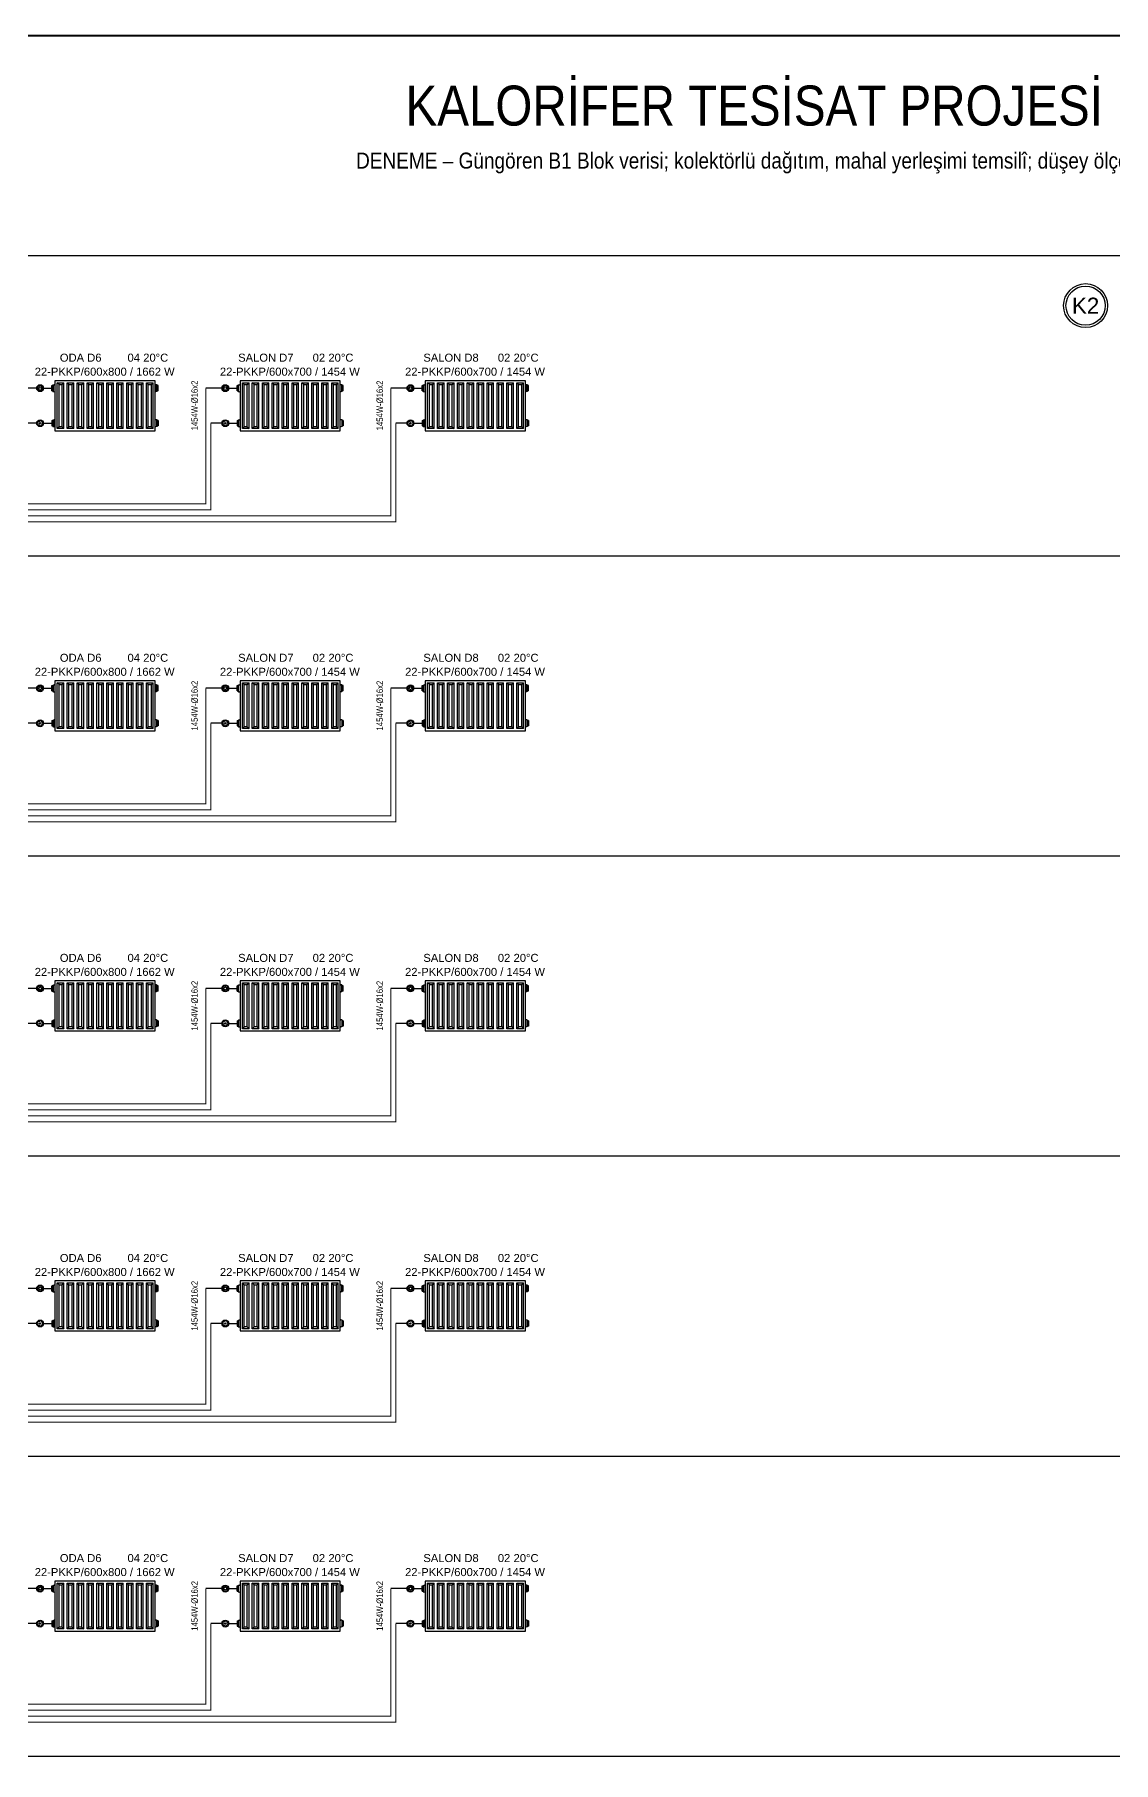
# Model space of a CAD drawing. Header units: centimetres. Extents: x -797 to 10101, y -12981 to 1521.
# Drawn here: x 3795 to 4873, y -3306 to -1579 of the extents above; entities that cross this region are included whole.
import ezdxf
from ezdxf.enums import TextEntityAlignment as Align

# ---------------------------------------------------------------- set-up
doc = ezdxf.new("R2010")
doc.units = ezdxf.units.CM
doc.linetypes.add('DASHED', pattern=[1.524, 1.27, -0.254])
doc.linetypes.add('ISITMA DONUS HATTI', pattern=[1.66, 1.57, -0.02, -0.07])
for name, color, linetype in [('MTY-ISITMA-DONUS-BORU', 30, 'ISITMA DONUS HATTI'), ('MTY-ISITMA-GIDIS-BORU', 10, 'Continuous'), ('MTY-RADYATÖR', 2, 'Continuous'), ('ROTAS-BASLIK', 7, 'Continuous'), ('ROTAS-CIHAZ', 135, 'Continuous'), ('ROTAS-DENEME', 1, 'Continuous'), ('ROTAS-ISITMA-CAP', 41, 'Continuous'), ('ROTAS-ISITMA-DONUS', 30, 'DASHED'), ('ROTAS-ISITMA-GIDIS', 10, 'Continuous'), ('ROTAS-KAT-BANDI', 8, 'Continuous'), ('ROTAS-MASKE', 7, 'Continuous'), ('ROTAS-PAFTA', 7, 'Continuous'), ('ROTAS-RADYATOR', 2, 'Continuous')]:
    doc.layers.add(name, color=color, linetype=linetype)
doc.styles.add('MTYCAPLT', font='arial.ttf', dxfattribs={"width": 0.65, "height": 1})
doc.styles.add('ROTAS', font='arial.ttf')

# ---------------------------------------------------------------- blocks, each defined once
blk = doc.blocks.new('MTY-RADYATOR KOLON')
at = {"layer": 'MTY-ISITMA-DONUS-BORU'}
for p, q in [((11, 22.5), (0, 22.5)), ((17.9, 22.5), (26.3, 22.5))]:
    blk.add_line(p, q, dxfattribs=at)
at = {"layer": 'MTY-ISITMA-GIDIS-BORU'}
for p, q in [((11, 57.5), (-5, 57.5)), ((17.9, 57.5), (26.3, 57.5))]:
    blk.add_line(p, q, dxfattribs=at)
at = {"layer": 'MTY-RADYATÖR', "color": 15}
for p, q in [((11.7, 57.5), (12.5, 57.5)), ((12.3, 58.4), (11.9, 58.5)), ((12.3, 56.6), (11.9, 56.5)), ((12.8, 59.1), (12.5, 59.4)), ((12.8, 55.9), (12.5, 55.6)), ((13.4, 60), (13.6, 59.6)), ((13.4, 55), (13.6, 55.4)), ((14.5, 60.2), (14.5, 59.4)), ((14.5, 54.8), (14.5, 55.6)), ((15.5, 60), (15.3, 59.6)), ((15.5, 55), (15.3, 55.4)), ((16.1, 59.1), (16.4, 59.4)), ((16.1, 55.9), (16.4, 55.6)), ((17.2, 57.5), (16.4, 57.5)), ((16.6, 58.4), (17, 58.5)), ((16.6, 56.6), (17, 56.5)), ((26.3, 60.2), (27.2, 60.2)), ((26.3, 58.8), (26.3, 60.2)), ((26.3, 58.8), (27.2, 58.8)), ((26.3, 56.2), (26.3, 58.8)), ((26.3, 56.2), (27.2, 56.2)), ((26.3, 54.8), (26.3, 56.2)), ((26.3, 54.8), (27.2, 54.8)), ((27.2, 60.2), (27.2, 60.7)), ((27.2, 60.7), (27.8, 60.7)), ((27.2, 58.8), (27.2, 60.2)), ((27.2, 56.2), (27.2, 58.8)), ((27.2, 54.8), (27.2, 56.2)), ((27.2, 54.3), (27.2, 54.8)), ((27.2, 54.3), (27.8, 54.3)), ((27.8, 60.9), (28.8, 61)), ((27.8, 60.7), (27.8, 60.9)), ((27.8, 54.3), (27.8, 60.7)), ((27.8, 54.1), (27.8, 54.3)), ((27.8, 54.1), (28.8, 54)), ((31.6, 17.2), (31.6, 63)), ((31.6, 63), (38.2, 63)), ((33.4, 61.3), (31.6, 63)), ((33.4, 19), (33.4, 61.3)), ((33.4, 61.3), (36.5, 61.3)), ((36.5, 61.3), (38.2, 63)), ((36.5, 19), (36.5, 61.3)), ((38.2, 17.2), (38.2, 63)), ((41.5, 17.2), (41.5, 63)), ((43.3, 61.3), (41.5, 63)), ((41.5, 63), (48.1, 63)), ((43.3, 19), (43.3, 61.3)), ((43.3, 61.3), (46.4, 61.3)), ((46.4, 61.3), (48.1, 63)), ((46.4, 19), (46.4, 61.3)), ((48.1, 17.2), (48.1, 63)), ((51.5, 17.2), (51.5, 63)), ((53.2, 61.3), (51.5, 63)), ((51.5, 63), (58, 63)), ((53.2, 19), (53.2, 61.3)), ((53.2, 61.3), (56.3, 61.3)), ((56.3, 61.3), (58, 63)), ((56.3, 19), (56.3, 61.3)), ((58, 17.2), (58, 63)), ((61.4, 17.2), (61.4, 63)), ((61.4, 63), (67.9, 63)), ((63.1, 61.3), (61.4, 63)), ((63.1, 19), (63.1, 61.3)), ((63.1, 61.3), (66.2, 61.3)), ((66.2, 61.3), (67.9, 63)), ((66.2, 19), (66.2, 61.3)), ((67.9, 17.2), (67.9, 63)), ((71.3, 17.2), (71.3, 63)), ((71.3, 63), (77.8, 63)), ((73, 61.3), (71.3, 63)), ((73, 19), (73, 61.3)), ((73, 61.3), (76.1, 61.3)), ((76.1, 61.3), (77.8, 63)), ((76.1, 19), (76.1, 61.3)), ((77.8, 17.2), (77.8, 63)), ((81.2, 17.2), (81.2, 63)), ((81.2, 63), (87.7, 63)), ((82.9, 61.3), (81.2, 63)), ((82.9, 19), (82.9, 61.3)), ((82.9, 61.3), (86, 61.3)), ((86, 61.3), (87.7, 63)), ((86, 19), (86, 61.3)), ((87.7, 17.2), (87.7, 63)), ((91.1, 17.2), (91.1, 63)), ((91.1, 63), (97.6, 63)), ((92.8, 61.3), (91.1, 63)), ((92.8, 19), (92.8, 61.3)), ((92.8, 61.3), (95.9, 61.3)), ((95.9, 61.3), (97.6, 63)), ((95.9, 19), (95.9, 61.3)), ((97.6, 17.2), (97.6, 63)), ((101, 17.2), (101, 63)), ((101, 63), (107.5, 63)), ((102.7, 61.3), (101, 63)), ((102.7, 19), (102.7, 61.3)), ((102.7, 61.3), (105.8, 61.3)), ((105.8, 61.3), (107.5, 63)), ((105.8, 19), (105.8, 61.3)), ((107.5, 17.2), (107.5, 63)), ((110.9, 17.2), (110.9, 63)), ((110.9, 63), (117.4, 63)), ((112.6, 61.3), (110.9, 63)), ((112.6, 19), (112.6, 61.3)), ((112.6, 61.3), (115.7, 61.3)), ((115.7, 61.3), (117.4, 63)), ((115.7, 19), (115.7, 61.3)), ((117.4, 17.2), (117.4, 63)), ((120.8, 17.2), (120.8, 63)), ((120.8, 63), (127.3, 63)), ((122.5, 61.3), (120.8, 63)), ((122.5, 19), (122.5, 61.3)), ((122.5, 61.3), (125.6, 61.3)), ((125.6, 61.3), (127.3, 63)), ((125.6, 19), (125.6, 61.3)), ((127.3, 17.2), (127.3, 63)), ((130.8, 60.9), (129.8, 61)), ((130.8, 54.1), (129.8, 54)), ((130.8, 60.7), (130.8, 60.9)), ((130.8, 54.3), (130.8, 60.7)), ((131.4, 60.7), (130.8, 60.7)), ((131.4, 54.3), (130.8, 54.3)), ((130.8, 54.1), (130.8, 54.3)), ((131.4, 60.2), (131.4, 60.7)), ((132.3, 60.2), (131.4, 60.2)), ((131.4, 58.8), (131.4, 60.2)), ((132.3, 58.8), (131.4, 58.8)), ((131.4, 56.2), (131.4, 58.8)), ((132.3, 56.2), (131.4, 56.2)), ((131.4, 54.8), (131.4, 56.2)), ((132.3, 54.8), (131.4, 54.8)), ((131.4, 54.3), (131.4, 54.8)), ((132.3, 58.8), (132.3, 60.2)), ((132.3, 56.2), (132.3, 58.8)), ((132.3, 54.8), (132.3, 56.2)), ((15.2, 22.5), (13.8, 22.5)), ((26.3, 25.2), (27.2, 25.2)), ((26.3, 25.2), (26.3, 23.8)), ((26.3, 23.8), (27.2, 23.8)), ((26.3, 23.8), (26.3, 21.2)), ((26.3, 21.2), (27.2, 21.2)), ((26.3, 21.2), (26.3, 19.8)), ((26.3, 19.8), (27.2, 19.8)), ((27.2, 25.7), (27.8, 25.7)), ((27.2, 25.7), (27.2, 25.2)), ((27.2, 25.2), (27.2, 23.8)), ((27.2, 23.8), (27.2, 21.2)), ((27.2, 21.2), (27.2, 19.8)), ((27.2, 19.8), (27.2, 19.3)), ((27.2, 19.3), (27.8, 19.3)), ((27.8, 25.9), (28.8, 26)), ((27.8, 25.9), (27.8, 25.7)), ((27.8, 25.7), (27.8, 19.3)), ((27.8, 19.3), (27.8, 19.1)), ((27.8, 19.1), (28.8, 19)), ((33.4, 19), (31.6, 17.2)), ((36.5, 19), (33.4, 19)), ((36.5, 19), (38.2, 17.2)), ((43.3, 19), (41.5, 17.2)), ((46.4, 19), (43.3, 19)), ((46.4, 19), (48.1, 17.2)), ((53.2, 19), (51.5, 17.2)), ((56.3, 19), (53.2, 19)), ((56.3, 19), (58, 17.2)), ((63.1, 19), (61.4, 17.2)), ((66.2, 19), (63.1, 19)), ((66.2, 19), (67.9, 17.2)), ((73, 19), (71.3, 17.2)), ((76.1, 19), (73, 19)), ((76.1, 19), (77.8, 17.2)), ((82.9, 19), (81.2, 17.2)), ((86, 19), (82.9, 19)), ((86, 19), (87.7, 17.2)), ((92.8, 19), (91.1, 17.2)), ((95.9, 19), (92.8, 19)), ((95.9, 19), (97.6, 17.2)), ((102.7, 19), (101, 17.2)), ((105.8, 19), (102.7, 19)), ((105.8, 19), (107.5, 17.2)), ((112.6, 19), (110.9, 17.2)), ((115.7, 19), (112.6, 19)), ((115.7, 19), (117.4, 17.2)), ((122.5, 19), (120.8, 17.2)), ((125.6, 19), (122.5, 19)), ((125.6, 19), (127.3, 17.2)), ((130.8, 25.9), (129.8, 26)), ((130.8, 19.1), (129.8, 19)), ((130.8, 25.9), (130.8, 25.7)), ((130.8, 25.7), (130.8, 19.3)), ((131.4, 25.7), (130.8, 25.7)), ((130.8, 19.3), (130.8, 19.1)), ((131.4, 19.3), (130.8, 19.3)), ((131.4, 25.7), (131.4, 25.2)), ((132.3, 25.2), (131.4, 25.2)), ((131.4, 25.2), (131.4, 23.8)), ((132.3, 23.8), (131.4, 23.8)), ((131.4, 23.8), (131.4, 21.2)), ((132.3, 21.2), (131.4, 21.2)), ((131.4, 21.2), (131.4, 19.8)), ((132.3, 19.8), (131.4, 19.8)), ((131.4, 19.8), (131.4, 19.3)), ((132.3, 25.2), (132.3, 23.8)), ((132.3, 23.8), (132.3, 21.2)), ((132.3, 21.2), (132.3, 19.8)), ((38.2, 17.2), (31.6, 17.2)), ((48.1, 17.2), (41.5, 17.2)), ((58, 17.2), (51.5, 17.2)), ((67.9, 17.2), (61.4, 17.2)), ((77.8, 17.2), (71.3, 17.2)), ((87.7, 17.2), (81.2, 17.2)), ((97.6, 17.2), (91.1, 17.2)), ((107.5, 17.2), (101, 17.2)), ((117.4, 17.2), (110.9, 17.2)), ((127.3, 17.2), (120.8, 17.2))]:
    blk.add_line(p, q, dxfattribs=at)
blk.add_lwpolyline([(129.3, 65), (29.3, 65), (29.3, 15), (129.3, 15)], close=True, dxfattribs=at)
for centre, radius in [((14.5, 57.5), 3.45), ((14.5, 57.5), 2.72), ((14.5, 57.5), 1.41), ((14.5, 22.5), 3.45), ((14.5, 22.5), 0.697)]:
    blk.add_circle(centre, radius, dxfattribs=at)
for centre, radius, start, end in [((28.7, 61.6), 0.575, 274, 350), ((28.7, 53.4), 0.575, 10, 86), ((129.8, 61.6), 0.575, 190, 266), ((129.8, 53.4), 0.575, 94, 170), ((12.6, 23.9), 0.622, 108, 180), ((10.3, 22.5), 2.15, 320.2532, 39.7468), ((12.6, 21.1), 0.622, 180, 252), ((12.5, 28.5), 4.01, 267.9571, 308.0429), ((13.1, 18.2), 2.44, 37.6114, 106.3886), ((15.2, 24.7), 0.622, 36, 108), ((15.2, 20.3), 0.622, 252, 324), ((18.5, 25.4), 2.8, 186.5365, 245.4635), ((18.3, 19.7), 2.6, 112.1116, 175.8884), ((16.8, 22.5), 0.622, 324, 36), ((28.7, 26.6), 0.575, 274, 350), ((28.7, 18.4), 0.575, 10, 86), ((129.8, 26.6), 0.575, 190, 266), ((129.8, 18.4), 0.575, 94, 170)]:
    blk.add_arc(centre, radius, start, end, dxfattribs=at)
at = {"layer": 'MTY-RADYATÖR', "color": 2, "style": 'MTYCAPLT', "width": 0.65}
for tag, p, height in [('MAHAL_001', (63.5, 86), 10), ('RAD_001', (69.6, 72.5), 10), ('NO_001', (33.9, 42.2), 15), ('DERECE_001', (86.3, 32.4), 10)]:
    blk.add_attdef(tag, p, '', height=height, dxfattribs=at)
blk = doc.blocks.new('MTY-RADYATOR KOLON NO')
at = {"layer": 'MTY-RADYATÖR', "linetype": 'Continuous', "ltscale": 100}
blk.add_circle((0, 0), 27.5, dxfattribs=at)
at = {"layer": 'MTY-RADYATÖR', "color": 7, "linetype": 'Continuous', "ltscale": 100}
blk.add_circle((0, 0), 24.5, dxfattribs=at)
at = {"layer": 'MTY-RADYATÖR', "color": 0, "linetype": 'Continuous', "ltscale": 100, "style": 'MTYCAPLT'}
blk.add_attdef('KNO', text='', height=15, dxfattribs=at).set_placement((0, 0, 0), align=Align.MIDDLE_CENTER)

msp = doc.modelspace()

# ---------------------------------------------------------------- linework, layer by layer
at = {"layer": 'ROTAS-ISITMA-DONUS', "ltscale": 12, "const_width": 1}
for points in [[(2664, -1965), (2664, -2066), (4156, -2066), (4156, -1967.5)], [(2678, -1965), (2678, -2054), (3971, -2054), (3971, -1967.5)], [(2664, -2265), (2664, -2366), (4156, -2366), (4156, -2267.5)], [(2678, -2265), (2678, -2354), (3971, -2354), (3971, -2267.5)], [(2664, -2565), (2664, -2666), (4156, -2666), (4156, -2567.5)], [(2678, -2565), (2678, -2654), (3971, -2654), (3971, -2567.5)], [(2664, -2865), (2664, -2966), (4156, -2966), (4156, -2867.5)], [(2678, -2865), (2678, -2954), (3971, -2954), (3971, -2867.5)], [(2664, -3165), (2664, -3266), (4156, -3266), (4156, -3167.5)], [(2678, -3165), (2678, -3254), (3971, -3254), (3971, -3167.5)]]:
    msp.add_lwpolyline(points, dxfattribs=at)
at = {"layer": 'ROTAS-ISITMA-GIDIS', "const_width": 1}
for points in [[(2670, -1965), (2670, -2060), (4151, -2060), (4151, -1932.5)], [(2684, -1965), (2684, -2048), (3966, -2048), (3966, -1932.5)], [(2670, -2265), (2670, -2360), (4151, -2360), (4151, -2232.5)], [(2684, -2265), (2684, -2348), (3966, -2348), (3966, -2232.5)], [(2670, -2565), (2670, -2660), (4151, -2660), (4151, -2532.5)], [(2684, -2565), (2684, -2648), (3966, -2648), (3966, -2532.5)], [(2670, -2865), (2670, -2960), (4151, -2960), (4151, -2832.5)], [(2684, -2865), (2684, -2948), (3966, -2948), (3966, -2832.5)], [(2670, -3165), (2670, -3260), (4151, -3260), (4151, -3132.5)], [(2684, -3165), (2684, -3248), (3966, -3248), (3966, -3132.5)]]:
    msp.add_lwpolyline(points, dxfattribs=at)
at = {"layer": 'ROTAS-KAT-BANDI'}
for points in [[(2000, -1800), (7400, -1800)], [(2000, -2100), (7400, -2100)], [(2000, -2400), (7400, -2400)], [(2000, -2700), (7400, -2700)], [(2000, -3000), (7400, -3000)], [(2000, -3300), (7400, -3300)]]:
    msp.add_lwpolyline(points, dxfattribs=at)

# ---------------------------------------------------------------- block references
at = {"layer": 'ROTAS-CIHAZ'}
ref = msp.add_blockref('MTY-RADYATOR KOLON NO', (4845, -1850), dxfattribs=dict(at, xscale=0.8, yscale=0.8))
ref.add_attrib('KNO', 'K2', dxfattribs={"layer": 'MTY-RADYATÖR', "color": 0, "height": 16, "style": 'MTYCAPLT'}).set_placement((4845, -1850), align=Align.MIDDLE_CENTER)

# ---------------------------------------------------------------- wipeouts: each hides what was drawn before it
for points in [[(4292.4, -1680), (5087.6, -1680), (5087.6, -1620), (4292.4, -1620)], [(4129, -1717), (5263, -1717), (5263, -1693), (4129, -1693)], [(3803.4, -1922), (3922.6, -1922), (3922.6, -1910), (3803.4, -1910)], [(3988.4, -1922), (4107.6, -1922), (4107.6, -1910), (3988.4, -1910)], [(4173.4, -1922), (4292.6, -1922), (4292.6, -1910), (4173.4, -1910)], [(3803.4, -2222), (3922.6, -2222), (3922.6, -2210), (3803.4, -2210)], [(3988.4, -2222), (4107.6, -2222), (4107.6, -2210), (3988.4, -2210)], [(4173.4, -2222), (4292.6, -2222), (4292.6, -2210), (4173.4, -2210)], [(3803.4, -2522), (3922.6, -2522), (3922.6, -2510), (3803.4, -2510)], [(3988.4, -2522), (4107.6, -2522), (4107.6, -2510), (3988.4, -2510)], [(4173.4, -2522), (4292.6, -2522), (4292.6, -2510), (4173.4, -2510)], [(3803.4, -2822), (3922.6, -2822), (3922.6, -2810), (3803.4, -2810)], [(3988.4, -2822), (4107.6, -2822), (4107.6, -2810), (3988.4, -2810)], [(4173.4, -2822), (4292.6, -2822), (4292.6, -2810), (4173.4, -2810)], [(3803.4, -3122), (3922.6, -3122), (3922.6, -3110), (3803.4, -3110)], [(3988.4, -3122), (4107.6, -3122), (4107.6, -3110), (3988.4, -3110)], [(4173.4, -3122), (4292.6, -3122), (4292.6, -3110), (4173.4, -3110)]]:
    msp.add_wipeout(points).dxf.layer = 'ROTAS-MASKE'

# ---------------------------------------------------------------- next in the draw order: texts
at = {"layer": 'ROTAS-BASLIK', "style": 'ROTAS', "width": 0.85}
msp.add_text('KALORİFER TESİSAT PROJESİ KOLON ŞEMASI', height=40, dxfattribs=at).set_placement((4700, -1650), align=Align.MIDDLE_CENTER)
at = {"layer": 'ROTAS-DENEME', "style": 'ROTAS', "width": 0.85}
msp.add_text('DENEME – Güngören B1 Blok verisi; kolektörlü dağıtım, mahal yerleşimi temsilî; düşey ölçek 1/50 (kat yüksekliği 3,00 m), yataylar ölçeksiz', height=16, dxfattribs=at).set_placement((4700, -1705), align=Align.MIDDLE_CENTER)

# ---------------------------------------------------------------- next in the draw order: wipeouts: each hides what was drawn before it
for points in [[(3822.6, -1908), (3855.4, -1908), (3855.4, -1896), (3822.6, -1896)], [(3885.2, -1908), (3898.8, -1908), (3898.8, -1896), (3885.2, -1896)], [(4002.8, -1908), (4045.2, -1908), (4045.2, -1896), (4002.8, -1896)], [(4070.2, -1908), (4083.8, -1908), (4083.8, -1896), (4070.2, -1896)], [(4187.8, -1908), (4230.2, -1908), (4230.2, -1896), (4187.8, -1896)], [(4255.2, -1908), (4268.8, -1908), (4268.8, -1896), (4255.2, -1896)], [(3822.6, -2208), (3855.4, -2208), (3855.4, -2196), (3822.6, -2196)], [(3885.2, -2208), (3898.8, -2208), (3898.8, -2196), (3885.2, -2196)], [(4002.8, -2208), (4045.2, -2208), (4045.2, -2196), (4002.8, -2196)], [(4070.2, -2208), (4083.8, -2208), (4083.8, -2196), (4070.2, -2196)], [(4187.8, -2208), (4230.2, -2208), (4230.2, -2196), (4187.8, -2196)], [(4255.2, -2208), (4268.8, -2208), (4268.8, -2196), (4255.2, -2196)], [(3822.6, -2508), (3855.4, -2508), (3855.4, -2496), (3822.6, -2496)], [(3885.2, -2508), (3898.8, -2508), (3898.8, -2496), (3885.2, -2496)], [(4002.8, -2508), (4045.2, -2508), (4045.2, -2496), (4002.8, -2496)], [(4070.2, -2508), (4083.8, -2508), (4083.8, -2496), (4070.2, -2496)], [(4187.8, -2508), (4230.2, -2508), (4230.2, -2496), (4187.8, -2496)], [(4255.2, -2508), (4268.8, -2508), (4268.8, -2496), (4255.2, -2496)], [(3822.6, -2808), (3855.4, -2808), (3855.4, -2796), (3822.6, -2796)], [(3885.2, -2808), (3898.8, -2808), (3898.8, -2796), (3885.2, -2796)], [(4002.8, -2808), (4045.2, -2808), (4045.2, -2796), (4002.8, -2796)], [(4070.2, -2808), (4083.8, -2808), (4083.8, -2796), (4070.2, -2796)], [(4187.8, -2808), (4230.2, -2808), (4230.2, -2796), (4187.8, -2796)], [(4255.2, -2808), (4268.8, -2808), (4268.8, -2796), (4255.2, -2796)], [(3822.6, -3108), (3855.4, -3108), (3855.4, -3096), (3822.6, -3096)], [(3885.2, -3108), (3898.8, -3108), (3898.8, -3096), (3885.2, -3096)], [(4002.8, -3108), (4045.2, -3108), (4045.2, -3096), (4002.8, -3096)], [(4070.2, -3108), (4083.8, -3108), (4083.8, -3096), (4070.2, -3096)], [(4187.8, -3108), (4230.2, -3108), (4230.2, -3096), (4187.8, -3096)], [(4255.2, -3108), (4268.8, -3108), (4268.8, -3096), (4255.2, -3096)]]:
    msp.add_wipeout(points).dxf.layer = 'ROTAS-MASKE'

# ---------------------------------------------------------------- next in the draw order: wipeouts: each hides what was drawn before it
for points in [[(3902.4, -1908), (3925.6, -1908), (3925.6, -1896), (3902.4, -1896)], [(4087.4, -1908), (4110.6, -1908), (4110.6, -1896), (4087.4, -1896)], [(4272.4, -1908), (4295.6, -1908), (4295.6, -1896), (4272.4, -1896)], [(3902.4, -2208), (3925.6, -2208), (3925.6, -2196), (3902.4, -2196)], [(4087.4, -2208), (4110.6, -2208), (4110.6, -2196), (4087.4, -2196)], [(4272.4, -2208), (4295.6, -2208), (4295.6, -2196), (4272.4, -2196)], [(3902.4, -2508), (3925.6, -2508), (3925.6, -2496), (3902.4, -2496)], [(4087.4, -2508), (4110.6, -2508), (4110.6, -2496), (4087.4, -2496)], [(4272.4, -2508), (4295.6, -2508), (4295.6, -2496), (4272.4, -2496)], [(3902.4, -2808), (3925.6, -2808), (3925.6, -2796), (3902.4, -2796)], [(4087.4, -2808), (4110.6, -2808), (4110.6, -2796), (4087.4, -2796)], [(4272.4, -2808), (4295.6, -2808), (4295.6, -2796), (4272.4, -2796)], [(3902.4, -3108), (3925.6, -3108), (3925.6, -3096), (3902.4, -3096)], [(4087.4, -3108), (4110.6, -3108), (4110.6, -3096), (4087.4, -3096)], [(4272.4, -3108), (4295.6, -3108), (4295.6, -3096), (4272.4, -3096)]]:
    msp.add_wipeout(points).dxf.layer = 'ROTAS-MASKE'

# ---------------------------------------------------------------- next in the draw order: block references
at = {"layer": 'ROTAS-RADYATOR'}
ref = msp.add_blockref('MTY-RADYATOR KOLON', (3786, -1990), dxfattribs=at)
ref.add_attrib('RAD_001', '22-PKKP/600x800 / 1662 W', dxfattribs={"layer": 'MTY-RADYATÖR', "color": 2, "height": 8, "style": 'MTYCAPLT'}).set_placement((3865, -1916), align=Align.MIDDLE_CENTER)
ref.add_attrib('NO_001', '04', dxfattribs={"layer": 'MTY-RADYATÖR', "color": 2, "height": 8, "style": 'MTYCAPLT'}).set_placement((3894, -1902), align=Align.MIDDLE_CENTER)
ref.add_attrib('DERECE_001', '20°C', dxfattribs={"layer": 'MTY-RADYATÖR', "color": 2, "height": 8, "style": 'MTYCAPLT'}).set_placement((3916, -1902), align=Align.MIDDLE_CENTER)
ref.add_attrib('MAHAL_001', 'ODA D6', dxfattribs={"layer": 'MTY-RADYATÖR', "color": 2, "height": 8, "style": 'MTYCAPLT'}).set_placement((3841, -1902), align=Align.MIDDLE_CENTER)
ref = msp.add_blockref('MTY-RADYATOR KOLON', (3971, -1990), dxfattribs=at)
ref.add_attrib('RAD_001', '22-PKKP/600x700 / 1454 W', dxfattribs={"layer": 'MTY-RADYATÖR', "color": 2, "height": 8, "style": 'MTYCAPLT'}).set_placement((4050, -1916), align=Align.MIDDLE_CENTER)
ref.add_attrib('NO_001', '02', dxfattribs={"layer": 'MTY-RADYATÖR', "color": 2, "height": 8, "style": 'MTYCAPLT'}).set_placement((4079, -1902), align=Align.MIDDLE_CENTER)
ref.add_attrib('DERECE_001', '20°C', dxfattribs={"layer": 'MTY-RADYATÖR', "color": 2, "height": 8, "style": 'MTYCAPLT'}).set_placement((4101, -1902), align=Align.MIDDLE_CENTER)
ref.add_attrib('MAHAL_001', 'SALON D7', dxfattribs={"layer": 'MTY-RADYATÖR', "color": 2, "height": 8, "style": 'MTYCAPLT'}).set_placement((4026, -1902), align=Align.MIDDLE_CENTER)
ref = msp.add_blockref('MTY-RADYATOR KOLON', (4156, -1990), dxfattribs=at)
ref.add_attrib('RAD_001', '22-PKKP/600x700 / 1454 W', dxfattribs={"layer": 'MTY-RADYATÖR', "color": 2, "height": 8, "style": 'MTYCAPLT'}).set_placement((4235, -1916), align=Align.MIDDLE_CENTER)
ref.add_attrib('NO_001', '02', dxfattribs={"layer": 'MTY-RADYATÖR', "color": 2, "height": 8, "style": 'MTYCAPLT'}).set_placement((4264, -1902), align=Align.MIDDLE_CENTER)
ref.add_attrib('DERECE_001', '20°C', dxfattribs={"layer": 'MTY-RADYATÖR', "color": 2, "height": 8, "style": 'MTYCAPLT'}).set_placement((4286, -1902), align=Align.MIDDLE_CENTER)
ref.add_attrib('MAHAL_001', 'SALON D8', dxfattribs={"layer": 'MTY-RADYATÖR', "color": 2, "height": 8, "style": 'MTYCAPLT'}).set_placement((4211, -1902), align=Align.MIDDLE_CENTER)
ref = msp.add_blockref('MTY-RADYATOR KOLON', (3786, -2290), dxfattribs=at)
ref.add_attrib('RAD_001', '22-PKKP/600x800 / 1662 W', dxfattribs={"layer": 'MTY-RADYATÖR', "color": 2, "height": 8, "style": 'MTYCAPLT'}).set_placement((3865, -2216), align=Align.MIDDLE_CENTER)
ref.add_attrib('NO_001', '04', dxfattribs={"layer": 'MTY-RADYATÖR', "color": 2, "height": 8, "style": 'MTYCAPLT'}).set_placement((3894, -2202), align=Align.MIDDLE_CENTER)
ref.add_attrib('DERECE_001', '20°C', dxfattribs={"layer": 'MTY-RADYATÖR', "color": 2, "height": 8, "style": 'MTYCAPLT'}).set_placement((3916, -2202), align=Align.MIDDLE_CENTER)
ref.add_attrib('MAHAL_001', 'ODA D6', dxfattribs={"layer": 'MTY-RADYATÖR', "color": 2, "height": 8, "style": 'MTYCAPLT'}).set_placement((3841, -2202), align=Align.MIDDLE_CENTER)
ref = msp.add_blockref('MTY-RADYATOR KOLON', (3971, -2290), dxfattribs=at)
ref.add_attrib('RAD_001', '22-PKKP/600x700 / 1454 W', dxfattribs={"layer": 'MTY-RADYATÖR', "color": 2, "height": 8, "style": 'MTYCAPLT'}).set_placement((4050, -2216), align=Align.MIDDLE_CENTER)
ref.add_attrib('NO_001', '02', dxfattribs={"layer": 'MTY-RADYATÖR', "color": 2, "height": 8, "style": 'MTYCAPLT'}).set_placement((4079, -2202), align=Align.MIDDLE_CENTER)
ref.add_attrib('DERECE_001', '20°C', dxfattribs={"layer": 'MTY-RADYATÖR', "color": 2, "height": 8, "style": 'MTYCAPLT'}).set_placement((4101, -2202), align=Align.MIDDLE_CENTER)
ref.add_attrib('MAHAL_001', 'SALON D7', dxfattribs={"layer": 'MTY-RADYATÖR', "color": 2, "height": 8, "style": 'MTYCAPLT'}).set_placement((4026, -2202), align=Align.MIDDLE_CENTER)
ref = msp.add_blockref('MTY-RADYATOR KOLON', (4156, -2290), dxfattribs=at)
ref.add_attrib('RAD_001', '22-PKKP/600x700 / 1454 W', dxfattribs={"layer": 'MTY-RADYATÖR', "color": 2, "height": 8, "style": 'MTYCAPLT'}).set_placement((4235, -2216), align=Align.MIDDLE_CENTER)
ref.add_attrib('NO_001', '02', dxfattribs={"layer": 'MTY-RADYATÖR', "color": 2, "height": 8, "style": 'MTYCAPLT'}).set_placement((4264, -2202), align=Align.MIDDLE_CENTER)
ref.add_attrib('DERECE_001', '20°C', dxfattribs={"layer": 'MTY-RADYATÖR', "color": 2, "height": 8, "style": 'MTYCAPLT'}).set_placement((4286, -2202), align=Align.MIDDLE_CENTER)
ref.add_attrib('MAHAL_001', 'SALON D8', dxfattribs={"layer": 'MTY-RADYATÖR', "color": 2, "height": 8, "style": 'MTYCAPLT'}).set_placement((4211, -2202), align=Align.MIDDLE_CENTER)
ref = msp.add_blockref('MTY-RADYATOR KOLON', (3786, -2590), dxfattribs=at)
ref.add_attrib('RAD_001', '22-PKKP/600x800 / 1662 W', dxfattribs={"layer": 'MTY-RADYATÖR', "color": 2, "height": 8, "style": 'MTYCAPLT'}).set_placement((3865, -2516), align=Align.MIDDLE_CENTER)
ref.add_attrib('NO_001', '04', dxfattribs={"layer": 'MTY-RADYATÖR', "color": 2, "height": 8, "style": 'MTYCAPLT'}).set_placement((3894, -2502), align=Align.MIDDLE_CENTER)
ref.add_attrib('DERECE_001', '20°C', dxfattribs={"layer": 'MTY-RADYATÖR', "color": 2, "height": 8, "style": 'MTYCAPLT'}).set_placement((3916, -2502), align=Align.MIDDLE_CENTER)
ref.add_attrib('MAHAL_001', 'ODA D6', dxfattribs={"layer": 'MTY-RADYATÖR', "color": 2, "height": 8, "style": 'MTYCAPLT'}).set_placement((3841, -2502), align=Align.MIDDLE_CENTER)
ref = msp.add_blockref('MTY-RADYATOR KOLON', (3971, -2590), dxfattribs=at)
ref.add_attrib('RAD_001', '22-PKKP/600x700 / 1454 W', dxfattribs={"layer": 'MTY-RADYATÖR', "color": 2, "height": 8, "style": 'MTYCAPLT'}).set_placement((4050, -2516), align=Align.MIDDLE_CENTER)
ref.add_attrib('NO_001', '02', dxfattribs={"layer": 'MTY-RADYATÖR', "color": 2, "height": 8, "style": 'MTYCAPLT'}).set_placement((4079, -2502), align=Align.MIDDLE_CENTER)
ref.add_attrib('DERECE_001', '20°C', dxfattribs={"layer": 'MTY-RADYATÖR', "color": 2, "height": 8, "style": 'MTYCAPLT'}).set_placement((4101, -2502), align=Align.MIDDLE_CENTER)
ref.add_attrib('MAHAL_001', 'SALON D7', dxfattribs={"layer": 'MTY-RADYATÖR', "color": 2, "height": 8, "style": 'MTYCAPLT'}).set_placement((4026, -2502), align=Align.MIDDLE_CENTER)
ref = msp.add_blockref('MTY-RADYATOR KOLON', (4156, -2590), dxfattribs=at)
ref.add_attrib('RAD_001', '22-PKKP/600x700 / 1454 W', dxfattribs={"layer": 'MTY-RADYATÖR', "color": 2, "height": 8, "style": 'MTYCAPLT'}).set_placement((4235, -2516), align=Align.MIDDLE_CENTER)
ref.add_attrib('NO_001', '02', dxfattribs={"layer": 'MTY-RADYATÖR', "color": 2, "height": 8, "style": 'MTYCAPLT'}).set_placement((4264, -2502), align=Align.MIDDLE_CENTER)
ref.add_attrib('DERECE_001', '20°C', dxfattribs={"layer": 'MTY-RADYATÖR', "color": 2, "height": 8, "style": 'MTYCAPLT'}).set_placement((4286, -2502), align=Align.MIDDLE_CENTER)
ref.add_attrib('MAHAL_001', 'SALON D8', dxfattribs={"layer": 'MTY-RADYATÖR', "color": 2, "height": 8, "style": 'MTYCAPLT'}).set_placement((4211, -2502), align=Align.MIDDLE_CENTER)
ref = msp.add_blockref('MTY-RADYATOR KOLON', (3786, -2890), dxfattribs=at)
ref.add_attrib('RAD_001', '22-PKKP/600x800 / 1662 W', dxfattribs={"layer": 'MTY-RADYATÖR', "color": 2, "height": 8, "style": 'MTYCAPLT'}).set_placement((3865, -2816), align=Align.MIDDLE_CENTER)
ref.add_attrib('NO_001', '04', dxfattribs={"layer": 'MTY-RADYATÖR', "color": 2, "height": 8, "style": 'MTYCAPLT'}).set_placement((3894, -2802), align=Align.MIDDLE_CENTER)
ref.add_attrib('DERECE_001', '20°C', dxfattribs={"layer": 'MTY-RADYATÖR', "color": 2, "height": 8, "style": 'MTYCAPLT'}).set_placement((3916, -2802), align=Align.MIDDLE_CENTER)
ref.add_attrib('MAHAL_001', 'ODA D6', dxfattribs={"layer": 'MTY-RADYATÖR', "color": 2, "height": 8, "style": 'MTYCAPLT'}).set_placement((3841, -2802), align=Align.MIDDLE_CENTER)
ref = msp.add_blockref('MTY-RADYATOR KOLON', (3971, -2890), dxfattribs=at)
ref.add_attrib('RAD_001', '22-PKKP/600x700 / 1454 W', dxfattribs={"layer": 'MTY-RADYATÖR', "color": 2, "height": 8, "style": 'MTYCAPLT'}).set_placement((4050, -2816), align=Align.MIDDLE_CENTER)
ref.add_attrib('NO_001', '02', dxfattribs={"layer": 'MTY-RADYATÖR', "color": 2, "height": 8, "style": 'MTYCAPLT'}).set_placement((4079, -2802), align=Align.MIDDLE_CENTER)
ref.add_attrib('DERECE_001', '20°C', dxfattribs={"layer": 'MTY-RADYATÖR', "color": 2, "height": 8, "style": 'MTYCAPLT'}).set_placement((4101, -2802), align=Align.MIDDLE_CENTER)
ref.add_attrib('MAHAL_001', 'SALON D7', dxfattribs={"layer": 'MTY-RADYATÖR', "color": 2, "height": 8, "style": 'MTYCAPLT'}).set_placement((4026, -2802), align=Align.MIDDLE_CENTER)
ref = msp.add_blockref('MTY-RADYATOR KOLON', (4156, -2890), dxfattribs=at)
ref.add_attrib('RAD_001', '22-PKKP/600x700 / 1454 W', dxfattribs={"layer": 'MTY-RADYATÖR', "color": 2, "height": 8, "style": 'MTYCAPLT'}).set_placement((4235, -2816), align=Align.MIDDLE_CENTER)
ref.add_attrib('NO_001', '02', dxfattribs={"layer": 'MTY-RADYATÖR', "color": 2, "height": 8, "style": 'MTYCAPLT'}).set_placement((4264, -2802), align=Align.MIDDLE_CENTER)
ref.add_attrib('DERECE_001', '20°C', dxfattribs={"layer": 'MTY-RADYATÖR', "color": 2, "height": 8, "style": 'MTYCAPLT'}).set_placement((4286, -2802), align=Align.MIDDLE_CENTER)
ref.add_attrib('MAHAL_001', 'SALON D8', dxfattribs={"layer": 'MTY-RADYATÖR', "color": 2, "height": 8, "style": 'MTYCAPLT'}).set_placement((4211, -2802), align=Align.MIDDLE_CENTER)
ref = msp.add_blockref('MTY-RADYATOR KOLON', (3786, -3190), dxfattribs=at)
ref.add_attrib('RAD_001', '22-PKKP/600x800 / 1662 W', dxfattribs={"layer": 'MTY-RADYATÖR', "color": 2, "height": 8, "style": 'MTYCAPLT'}).set_placement((3865, -3116), align=Align.MIDDLE_CENTER)
ref.add_attrib('NO_001', '04', dxfattribs={"layer": 'MTY-RADYATÖR', "color": 2, "height": 8, "style": 'MTYCAPLT'}).set_placement((3894, -3102), align=Align.MIDDLE_CENTER)
ref.add_attrib('DERECE_001', '20°C', dxfattribs={"layer": 'MTY-RADYATÖR', "color": 2, "height": 8, "style": 'MTYCAPLT'}).set_placement((3916, -3102), align=Align.MIDDLE_CENTER)
ref.add_attrib('MAHAL_001', 'ODA D6', dxfattribs={"layer": 'MTY-RADYATÖR', "color": 2, "height": 8, "style": 'MTYCAPLT'}).set_placement((3841, -3102), align=Align.MIDDLE_CENTER)
ref = msp.add_blockref('MTY-RADYATOR KOLON', (3971, -3190), dxfattribs=at)
ref.add_attrib('RAD_001', '22-PKKP/600x700 / 1454 W', dxfattribs={"layer": 'MTY-RADYATÖR', "color": 2, "height": 8, "style": 'MTYCAPLT'}).set_placement((4050, -3116), align=Align.MIDDLE_CENTER)
ref.add_attrib('NO_001', '02', dxfattribs={"layer": 'MTY-RADYATÖR', "color": 2, "height": 8, "style": 'MTYCAPLT'}).set_placement((4079, -3102), align=Align.MIDDLE_CENTER)
ref.add_attrib('DERECE_001', '20°C', dxfattribs={"layer": 'MTY-RADYATÖR', "color": 2, "height": 8, "style": 'MTYCAPLT'}).set_placement((4101, -3102), align=Align.MIDDLE_CENTER)
ref.add_attrib('MAHAL_001', 'SALON D7', dxfattribs={"layer": 'MTY-RADYATÖR', "color": 2, "height": 8, "style": 'MTYCAPLT'}).set_placement((4026, -3102), align=Align.MIDDLE_CENTER)
ref = msp.add_blockref('MTY-RADYATOR KOLON', (4156, -3190), dxfattribs=at)
ref.add_attrib('RAD_001', '22-PKKP/600x700 / 1454 W', dxfattribs={"layer": 'MTY-RADYATÖR', "color": 2, "height": 8, "style": 'MTYCAPLT'}).set_placement((4235, -3116), align=Align.MIDDLE_CENTER)
ref.add_attrib('NO_001', '02', dxfattribs={"layer": 'MTY-RADYATÖR', "color": 2, "height": 8, "style": 'MTYCAPLT'}).set_placement((4264, -3102), align=Align.MIDDLE_CENTER)
ref.add_attrib('DERECE_001', '20°C', dxfattribs={"layer": 'MTY-RADYATÖR', "color": 2, "height": 8, "style": 'MTYCAPLT'}).set_placement((4286, -3102), align=Align.MIDDLE_CENTER)
ref.add_attrib('MAHAL_001', 'SALON D8', dxfattribs={"layer": 'MTY-RADYATÖR', "color": 2, "height": 8, "style": 'MTYCAPLT'}).set_placement((4211, -3102), align=Align.MIDDLE_CENTER)

# ---------------------------------------------------------------- next in the draw order: wipeouts: each hides what was drawn before it
for points in [[(3961.6, -1971.2), (3961.6, -1931.5), (3951.9, -1931.5), (3951.9, -1971.2)], [(4146.6, -1971.2), (4146.6, -1931.5), (4136.9, -1931.5), (4136.9, -1971.2)], [(3961.6, -2271.2), (3961.6, -2231.5), (3951.9, -2231.5), (3951.9, -2271.2)], [(4146.6, -2271.2), (4146.6, -2231.5), (4136.9, -2231.5), (4136.9, -2271.2)], [(3961.6, -2571.2), (3961.6, -2531.5), (3951.9, -2531.5), (3951.9, -2571.2)], [(4146.6, -2571.2), (4146.6, -2531.5), (4136.9, -2531.5), (4136.9, -2571.2)], [(3961.6, -2871.2), (3961.6, -2831.5), (3951.9, -2831.5), (3951.9, -2871.2)], [(4146.6, -2871.2), (4146.6, -2831.5), (4136.9, -2831.5), (4136.9, -2871.2)], [(3961.6, -3171.2), (3961.6, -3131.5), (3951.9, -3131.5), (3951.9, -3171.2)], [(4146.6, -3171.2), (4146.6, -3131.5), (4136.9, -3131.5), (4136.9, -3171.2)]]:
    msp.add_wipeout(points).dxf.layer = 'ROTAS-MASKE'

# ---------------------------------------------------------------- next in the draw order: linework, layer by layer
at = {"layer": 'ROTAS-PAFTA', "const_width": 2}
msp.add_lwpolyline([(-796, -6574.2), (10000, -6574.2), (10000, -1580), (-796, -1580)], close=True, dxfattribs=at)

# ---------------------------------------------------------------- next in the draw order: texts
at = {"layer": 'ROTAS-ISITMA-CAP', "style": 'ROTAS', "width": 0.85}
for p in [(3960, -1949.8), (4145, -1949.8), (3960, -2249.8), (4145, -2249.8), (3960, -2549.8), (4145, -2549.8), (3960, -2849.8), (4145, -2849.8), (3960, -3149.8), (4145, -3149.8)]:
    msp.add_text('1454W-Ø16x2', height=6.5, rotation=90, dxfattribs=at).set_placement(p, align=Align.BOTTOM_CENTER)

doc.saveas('drawing.dxf')
